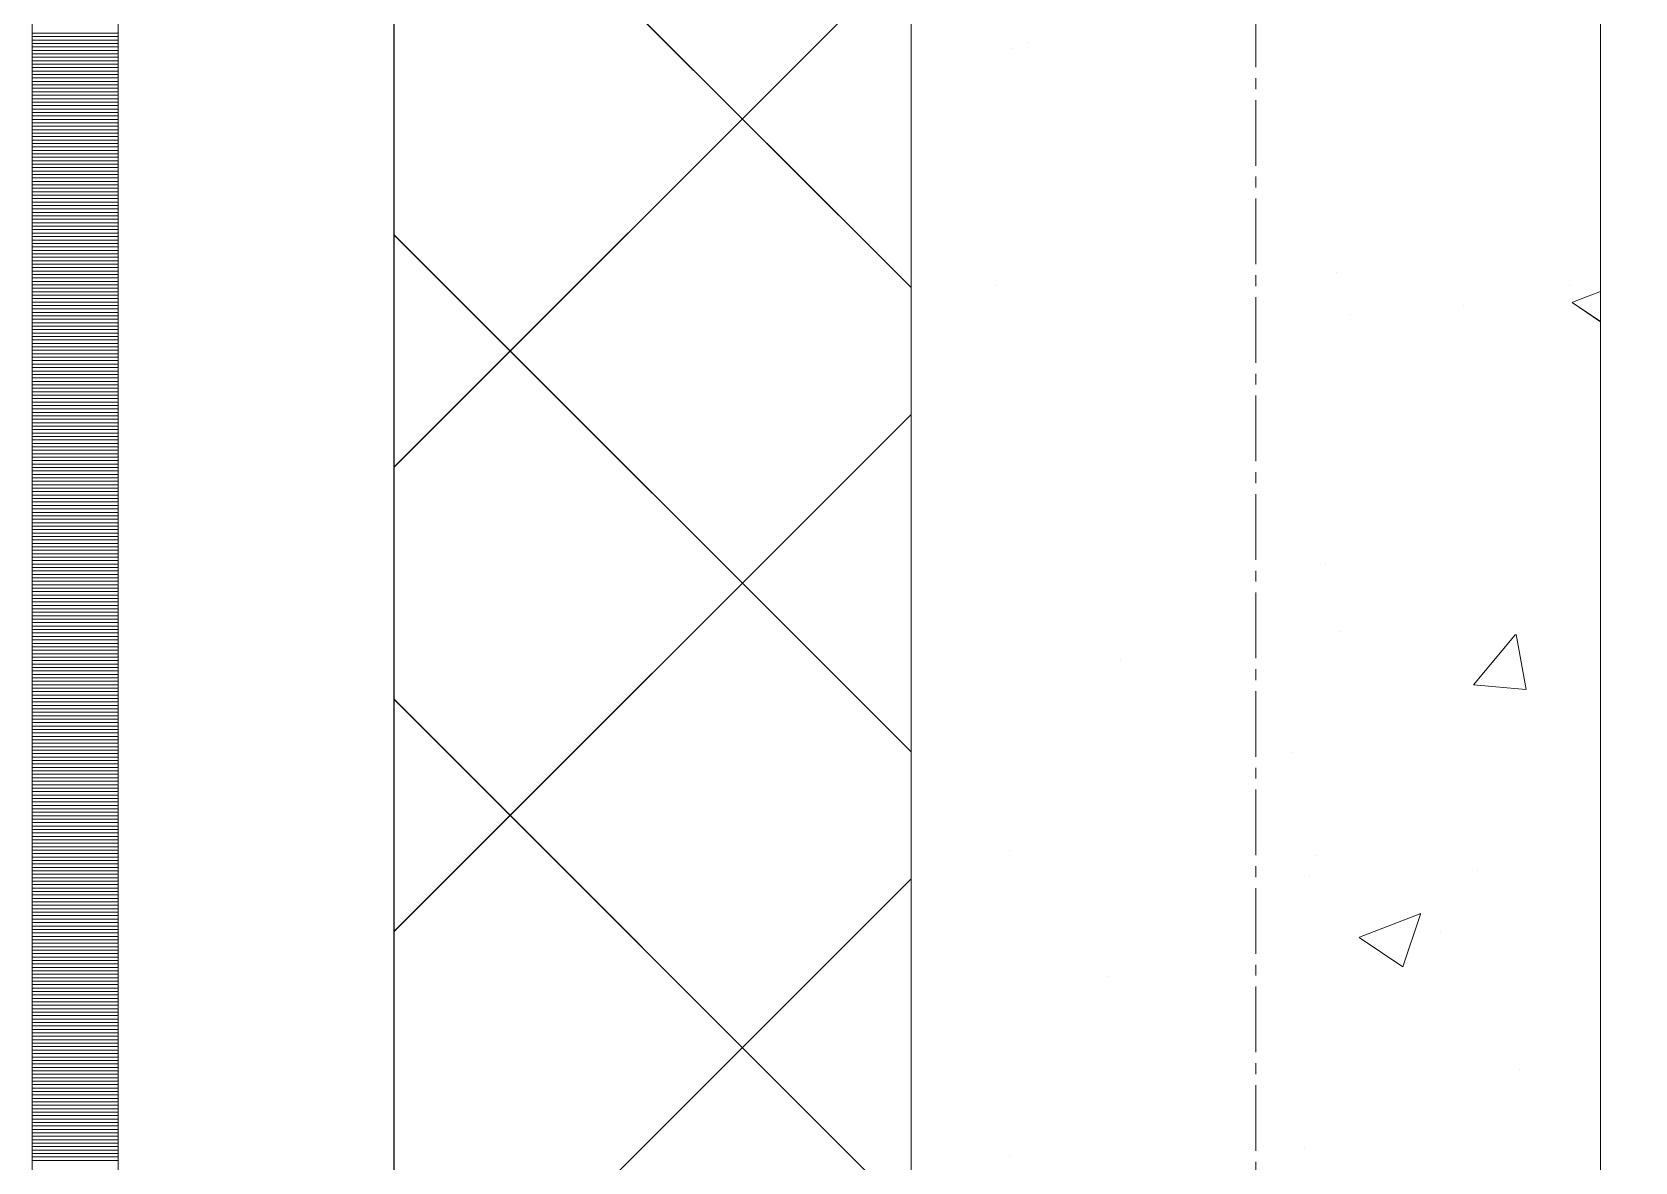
# Model space of a CAD drawing. Header units: millimetres. Extents: x 470010 to 1231400, y -134005 to 421770.
# Drawn here: x 672518.6 to 672983.6, y -59935.9 to -59608.2 of the extents above; entities that cross this region are included whole.
import ezdxf
from ezdxf.enums import TextEntityAlignment as Align

# ---------------------------------------------------------------- set-up
doc = ezdxf.new("R2010")
doc.units = ezdxf.units.MM
doc.linetypes.add('CENTER2', pattern=[28.575, 19.05, -3.175, 3.175, -3.175])
doc.linetypes.add('DASHED', pattern=[19.05, 12.7, -6.35])
doc.layers.get('Defpoints').update_dxf_attribs({"color": 140})
doc.layers.add('АР_Делит', color=120, linetype='Continuous', lineweight=0, plot=False)
for name, color, linetype, lineweight in [('АР_Стены ПЕНОблок', 52, 'Continuous', 20), ('АР_Тонкая', 254, 'Continuous', 5), ('АР_Утеплитель', 31, 'Continuous', 0), ('АР_Штриховка', 8, 'Continuous', 0)]:
    doc.layers.add(name, color=color, linetype=linetype, lineweight=lineweight)
doc.layers.add('РД_Оси_100', color=7, linetype='Continuous', lineweight=0, true_color=0x525252)
doc.styles.add('style1', font='ARIALN.TTF')

# ---------------------------------------------------------------- blocks, each defined once
blk = doc.blocks.new('СОШ_2200_АР_ОСИ_М100_28.05.24')
at = {"layer": 'АР_Делит', "color": 251, "linetype": 'DASHED', "true_color": 0x636466}
blk.add_lwpolyline([(114955, 135155), (114955, -355), (93595.036, -355), (93595.036, 13855), (94145, 13855), (94145, 68320), (66055, 68320), (66055, 13857.73), (83455, 13857.73), (83455, -355), (45245, -355), (45245, 13145), (44695, 13145), (44695, 26755), (45245, 26755), (45245, 68320), (20455, 68320), (20455, 26755), (27955, 26755), (27955, 13145), (-355, 13145), (-355, 100855)], dxfattribs=at)
at = {"layer": 'РД_Оси_100', "color": 251, "linetype": 'CENTER2', "true_color": 0x636466}
blk.add_line((0, -6155), (0, 139938.679), dxfattribs=at)
blk = doc.blocks.new('A$C9108343f')
at = {"layer": 'АР_Стены ПЕНОблок', "color": 18, "linetype": 'Continuous', "lineweight": 20, "true_color": 0x000000}
for p, q in [((7054.96, 97555), (7054.96, 21355)), ((7254.96, 21355), (7254.96, 97555))]:
    blk.add_line(p, q, dxfattribs=at)
at = {"layer": 'АР_Тонкая', "color": 18, "linetype": 'Continuous', "lineweight": 5, "true_color": 0x000000}
for p, q in [((6799.96, 97555), (6799.96, 21355)), ((6824.96, 97555), (6824.96, 21355)), ((6824.96, 21355), (6824.96, 97555)), ((6904.96, 21355), (6904.96, 97555))]:
    blk.add_line(p, q, dxfattribs=at)
at = {"layer": 'АР_Утеплитель', "color": 18, "linetype": 'Continuous', "lineweight": 0, "true_color": 0x000000}
for p, q in [((6904.96, 97555), (6904.96, 21355)), ((7054.96, 21355), (7054.96, 97555))]:
    blk.add_line(p, q, dxfattribs=at)
at = {"layer": 'АР_Штриховка', "color": 18, "linetype": 'Continuous', "lineweight": 0, "true_color": 0x000000}
for p, q in [((7054.96, 40683.98), (6904.96, 40833.98)), ((6904.96, 40631.84), (7054.96, 40781.84)), ((6799.96, 40757.75), (6824.96, 40757.75)), ((6799.96, 40756.75), (6824.96, 40756.75)), ((6799.96, 40755.75), (6824.96, 40755.75)), ((6799.96, 40754.75), (6824.96, 40754.75)), ((6799.96, 40753.75), (6824.96, 40753.75)), ((6799.96, 40752.75), (6824.96, 40752.75)), ((7084.16, 40753.44), (7084.16, 40753.44)), ((7088.8, 40755.18), (7088.8, 40755.18)), ((6799.96, 40751.75), (6824.96, 40751.75)), ((6799.96, 40750.75), (6824.96, 40750.75)), ((6799.96, 40749.75), (6824.96, 40749.75)), ((6799.96, 40748.75), (6824.96, 40748.75)), ((6799.96, 40747.75), (6824.96, 40747.75)), ((6799.96, 40746.75), (6824.96, 40746.75)), ((6799.96, 40745.75), (6824.96, 40745.75)), ((6799.96, 40744.75), (6824.96, 40744.75)), ((6799.96, 40743.75), (6824.96, 40743.75)), ((6799.96, 40742.75), (6824.96, 40742.75)), ((6799.96, 40741.75), (6824.96, 40741.75)), ((6799.96, 40740.75), (6824.96, 40740.75)), ((6799.96, 40739.75), (6824.96, 40739.75)), ((6799.96, 40738.75), (6824.96, 40738.75)), ((6799.96, 40737.75), (6824.96, 40737.75)), ((6799.96, 40736.75), (6824.96, 40736.75)), ((6799.96, 40735.75), (6824.96, 40735.75)), ((6799.96, 40734.75), (6824.96, 40734.75)), ((6799.96, 40733.75), (6824.96, 40733.75)), ((6799.96, 40732.75), (6824.96, 40732.75)), ((6799.96, 40731.75), (6824.96, 40731.75)), ((6799.96, 40730.75), (6824.96, 40730.75)), ((6799.96, 40729.75), (6824.96, 40729.75)), ((6799.96, 40728.75), (6824.96, 40728.75)), ((6799.96, 40727.75), (6824.96, 40727.75)), ((6799.96, 40726.75), (6824.96, 40726.75)), ((6799.96, 40725.75), (6824.96, 40725.75)), ((6799.96, 40724.75), (6824.96, 40724.75)), ((6799.96, 40723.75), (6824.96, 40723.75)), ((6799.96, 40722.75), (6824.96, 40722.75)), ((6799.96, 40721.75), (6824.96, 40721.75)), ((6799.96, 40720.75), (6824.96, 40720.75)), ((6799.96, 40719.75), (6824.96, 40719.75)), ((6799.96, 40718.75), (6824.96, 40718.75)), ((6799.96, 40717.75), (6824.96, 40717.75)), ((6799.96, 40716.75), (6824.96, 40716.75)), ((6799.96, 40715.75), (6824.96, 40715.75)), ((6799.96, 40714.75), (6824.96, 40714.75)), ((6799.96, 40713.75), (6824.96, 40713.75)), ((6799.96, 40712.75), (6824.96, 40712.75)), ((6799.96, 40711.75), (6824.96, 40711.75)), ((6799.96, 40710.75), (6824.96, 40710.75)), ((6799.96, 40709.75), (6824.96, 40709.75)), ((6799.96, 40708.75), (6824.96, 40708.75)), ((6799.96, 40707.75), (6824.96, 40707.75)), ((6799.96, 40706.75), (6824.96, 40706.75)), ((6799.96, 40705.75), (6824.96, 40705.75)), ((6799.96, 40704.75), (6824.96, 40704.75)), ((6799.96, 40703.75), (6824.96, 40703.75)), ((6799.96, 40702.75), (6824.96, 40702.75)), ((6799.96, 40701.75), (6824.96, 40701.75)), ((6799.96, 40700.75), (6824.96, 40700.75)), ((6799.96, 40699.75), (6824.96, 40699.75)), ((6799.96, 40698.75), (6824.96, 40698.75)), ((6799.96, 40697.75), (6824.96, 40697.75)), ((7054.96, 40549.28), (6904.96, 40699.28)), ((6799.96, 40696.75), (6824.96, 40696.75)), ((6799.96, 40695.75), (6824.96, 40695.75)), ((6799.96, 40694.75), (6824.96, 40694.75)), ((6799.96, 40693.75), (6824.96, 40693.75)), ((6799.96, 40692.75), (6824.96, 40692.75)), ((6799.96, 40691.75), (6824.96, 40691.75)), ((6799.96, 40690.75), (6824.96, 40690.75)), ((6799.96, 40689.75), (6824.96, 40689.75)), ((6799.96, 40688.75), (6824.96, 40688.75)), ((6799.96, 40687.75), (6824.96, 40687.75)), ((7178.36, 40688.3), (7178.36, 40688.3)), ((6799.96, 40686.75), (6824.96, 40686.75)), ((6799.96, 40685.75), (6824.96, 40685.75)), ((6799.96, 40684.75), (6824.96, 40684.75)), ((6799.96, 40683.75), (6824.96, 40683.75)), ((7079.5, 40684.56), (7079.5, 40684.56)), ((7245.98, 40684.49), (7245.98, 40684.49)), ((7246.82, 40679.73), (7254.96, 40682.85)), ((6799.96, 40682.75), (6824.96, 40682.75)), ((6799.96, 40681.75), (6824.96, 40681.75)), ((6799.96, 40680.75), (6824.96, 40680.75)), ((6799.96, 40679.75), (6824.96, 40679.75)), ((6799.96, 40678.75), (6824.96, 40678.75)), ((7215.09, 40678.83), (7215.09, 40678.83)), ((7246.76, 40679.59), (7254.96, 40674.06)), ((6799.96, 40677.75), (6824.96, 40677.75)), ((6799.96, 40676.75), (6824.96, 40676.75)), ((6799.96, 40675.75), (6824.96, 40675.75)), ((6799.96, 40674.75), (6824.96, 40674.75)), ((6799.96, 40673.75), (6824.96, 40673.75)), ((7182.39, 40676.11), (7182.39, 40676.11)), ((6799.96, 40672.75), (6824.96, 40672.75)), ((6799.96, 40671.75), (6824.96, 40671.75)), ((6799.96, 40670.75), (6824.96, 40670.75)), ((6799.96, 40669.75), (6824.96, 40669.75)), ((6799.96, 40668.75), (6824.96, 40668.75)), ((6799.96, 40667.75), (6824.96, 40667.75)), ((6799.96, 40666.75), (6824.96, 40666.75)), ((6799.96, 40665.75), (6824.96, 40665.75)), ((6799.96, 40664.75), (6824.96, 40664.75)), ((7181.17, 40664.55), (7181.17, 40664.55)), ((6799.96, 40663.75), (6824.96, 40663.75)), ((6799.96, 40662.75), (6824.96, 40662.75)), ((6799.96, 40661.75), (6824.96, 40661.75)), ((6799.96, 40660.75), (6824.96, 40660.75)), ((6799.96, 40659.75), (6824.96, 40659.75)), ((6799.96, 40658.75), (6824.96, 40658.75)), ((6799.96, 40657.75), (6824.96, 40657.75)), ((6799.96, 40656.75), (6824.96, 40656.75)), ((6799.96, 40655.75), (6824.96, 40655.75)), ((6799.96, 40654.75), (6824.96, 40654.75)), ((6799.96, 40653.75), (6824.96, 40653.75)), ((6799.96, 40652.75), (6824.96, 40652.75)), ((6799.96, 40651.75), (6824.96, 40651.75)), ((6799.96, 40650.75), (6824.96, 40650.75)), ((6799.96, 40649.75), (6824.96, 40649.75)), ((6799.96, 40648.75), (6824.96, 40648.75)), ((6799.96, 40647.75), (6824.96, 40647.75)), ((6799.96, 40646.75), (6824.96, 40646.75)), ((6799.96, 40645.75), (6824.96, 40645.75)), ((6904.96, 40497.14), (7054.96, 40647.14)), ((6799.96, 40644.75), (6824.96, 40644.75)), ((6799.96, 40643.75), (6824.96, 40643.75)), ((6799.96, 40642.75), (6824.96, 40642.75)), ((6799.96, 40641.75), (6824.96, 40641.75)), ((6799.96, 40640.75), (6824.96, 40640.75)), ((6799.96, 40639.75), (6824.96, 40639.75)), ((6799.96, 40638.75), (6824.96, 40638.75)), ((6799.96, 40637.75), (6824.96, 40637.75)), ((6799.96, 40636.75), (6824.96, 40636.75)), ((6799.96, 40635.75), (6824.96, 40635.75)), ((6799.96, 40634.75), (6824.96, 40634.75)), ((6799.96, 40633.75), (6824.96, 40633.75)), ((6799.96, 40632.75), (6824.96, 40632.75)), ((6799.96, 40631.75), (6824.96, 40631.75)), ((6799.96, 40630.75), (6824.96, 40630.75)), ((6799.96, 40629.75), (6824.96, 40629.75)), ((6799.96, 40628.75), (6824.96, 40628.75)), ((6799.96, 40627.75), (6824.96, 40627.75)), ((6799.96, 40626.75), (6824.96, 40626.75)), ((6799.96, 40625.75), (6824.96, 40625.75)), ((6799.96, 40624.75), (6824.96, 40624.75)), ((6799.96, 40623.75), (6824.96, 40623.75)), ((6799.96, 40622.75), (6824.96, 40622.75)), ((6799.96, 40621.75), (6824.96, 40621.75)), ((6799.96, 40620.75), (6824.96, 40620.75)), ((6799.96, 40619.75), (6824.96, 40619.75)), ((6799.96, 40618.75), (6824.96, 40618.75)), ((6799.96, 40617.75), (6824.96, 40617.75)), ((6799.96, 40616.75), (6824.96, 40616.75)), ((6799.96, 40615.75), (6824.96, 40615.75)), ((6799.96, 40614.75), (6824.96, 40614.75)), ((6799.96, 40613.75), (6824.96, 40613.75)), ((6799.96, 40612.75), (6824.96, 40612.75)), ((6799.96, 40611.75), (6824.96, 40611.75)), ((6799.96, 40610.75), (6824.96, 40610.75)), ((6799.96, 40609.75), (6824.96, 40609.75)), ((6799.96, 40608.75), (6824.96, 40608.75)), ((6799.96, 40607.75), (6824.96, 40607.75)), ((6799.96, 40606.75), (6824.96, 40606.75)), ((6799.96, 40605.75), (6824.96, 40605.75)), ((6799.96, 40604.75), (6824.96, 40604.75)), ((6799.96, 40603.75), (6824.96, 40603.75)), ((6799.96, 40602.75), (6824.96, 40602.75)), ((6799.96, 40601.75), (6824.96, 40601.75)), ((6799.96, 40600.75), (6824.96, 40600.75)), ((6799.96, 40599.75), (6824.96, 40599.75)), ((7175.27, 40603.75), (7175.27, 40603.75)), ((6799.96, 40598.75), (6824.96, 40598.75)), ((6799.96, 40597.75), (6824.96, 40597.75)), ((6799.96, 40596.75), (6824.96, 40596.75)), ((6799.96, 40595.75), (6824.96, 40595.75)), ((6799.96, 40594.75), (6824.96, 40594.75)), ((6799.96, 40593.75), (6824.96, 40593.75)), ((6799.96, 40592.75), (6824.96, 40592.75)), ((6799.96, 40591.75), (6824.96, 40591.75)), ((6799.96, 40590.75), (6824.96, 40590.75)), ((6799.96, 40589.75), (6824.96, 40589.75)), ((6799.96, 40588.75), (6824.96, 40588.75)), ((6799.96, 40587.75), (6824.96, 40587.75)), ((6799.96, 40586.75), (6824.96, 40586.75)), ((6799.96, 40585.75), (6824.96, 40585.75)), ((6799.96, 40584.75), (6824.96, 40584.75)), ((6799.96, 40583.75), (6824.96, 40583.75)), ((6799.96, 40582.75), (6824.96, 40582.75)), ((6799.96, 40581.75), (6824.96, 40581.75)), ((6799.96, 40580.75), (6824.96, 40580.75)), ((7179.16, 40584.3), (7179.16, 40584.3)), ((7218.09, 40568.67), (7230.34, 40583.27)), ((7233.45, 40567.37), (7230.51, 40583.29)), ((6799.96, 40579.75), (6824.96, 40579.75)), ((6799.96, 40578.75), (6824.96, 40578.75)), ((6799.96, 40577.75), (6824.96, 40577.75)), ((6799.96, 40576.75), (6824.96, 40576.75)), ((7115.58, 40575.93), (7115.58, 40575.93)), ((6799.96, 40575.75), (6824.96, 40575.75)), ((6799.96, 40574.75), (6824.96, 40574.75)), ((6799.96, 40573.75), (6824.96, 40573.75)), ((6799.96, 40572.75), (6824.96, 40572.75)), ((6799.96, 40571.75), (6824.96, 40571.75)), ((6799.96, 40570.75), (6824.96, 40570.75)), ((6799.96, 40569.75), (6824.96, 40569.75)), ((6799.96, 40568.75), (6824.96, 40568.75)), ((6799.96, 40567.75), (6824.96, 40567.75)), ((6799.96, 40566.75), (6824.96, 40566.75)), ((7218.09, 40568.67), (7233.27, 40567.34)), ((6799.96, 40565.75), (6824.96, 40565.75)), ((6799.96, 40564.75), (6824.96, 40564.75)), ((6799.96, 40563.75), (6824.96, 40563.75)), ((6799.96, 40562.75), (6824.96, 40562.75)), ((7054.96, 40414.57), (6904.96, 40564.57)), ((6799.96, 40561.75), (6824.96, 40561.75)), ((6799.96, 40560.75), (6824.96, 40560.75)), ((6799.96, 40559.75), (6824.96, 40559.75)), ((6799.96, 40558.75), (6824.96, 40558.75)), ((6799.96, 40557.75), (6824.96, 40557.75)), ((6799.96, 40556.75), (6824.96, 40556.75)), ((6799.96, 40555.75), (6824.96, 40555.75)), ((6799.96, 40554.75), (6824.96, 40554.75)), ((6799.96, 40553.75), (6824.96, 40553.75)), ((6799.96, 40552.75), (6824.96, 40552.75)), ((6799.96, 40551.75), (6824.96, 40551.75)), ((6799.96, 40550.75), (6824.96, 40550.75)), ((6799.96, 40549.75), (6824.96, 40549.75)), ((6799.96, 40548.75), (6824.96, 40548.75)), ((7165.63, 40549.04), (7165.63, 40549.04)), ((6799.96, 40547.75), (6824.96, 40547.75)), ((6799.96, 40546.75), (6824.96, 40546.75)), ((6799.96, 40545.75), (6824.96, 40545.75)), ((6799.96, 40544.75), (6824.96, 40544.75)), ((6799.96, 40543.75), (6824.96, 40543.75)), ((6799.96, 40542.75), (6824.96, 40542.75)), ((6799.96, 40541.75), (6824.96, 40541.75)), ((6799.96, 40540.75), (6824.96, 40540.75)), ((6799.96, 40539.75), (6824.96, 40539.75)), ((6799.96, 40538.75), (6824.96, 40538.75)), ((6799.96, 40537.75), (6824.96, 40537.75)), ((6799.96, 40536.75), (6824.96, 40536.75)), ((6799.96, 40535.75), (6824.96, 40535.75)), ((6799.96, 40534.75), (6824.96, 40534.75)), ((6799.96, 40533.75), (6824.96, 40533.75)), ((6799.96, 40532.75), (6824.96, 40532.75)), ((6799.96, 40531.75), (6824.96, 40531.75)), ((6799.96, 40530.75), (6824.96, 40530.75)), ((6799.96, 40529.75), (6824.96, 40529.75)), ((6799.96, 40528.75), (6824.96, 40528.75)), ((6799.96, 40527.75), (6824.96, 40527.75)), ((6799.96, 40526.75), (6824.96, 40526.75)), ((6799.96, 40525.75), (6824.96, 40525.75)), ((6799.96, 40524.75), (6824.96, 40524.75)), ((6799.96, 40523.75), (6824.96, 40523.75)), ((6799.96, 40522.75), (6824.96, 40522.75)), ((6799.96, 40521.75), (6824.96, 40521.75)), ((6799.96, 40520.75), (6824.96, 40520.75)), ((7083.59, 40520.65), (7083.59, 40520.65)), ((6799.96, 40519.75), (6824.96, 40519.75)), ((6799.96, 40518.75), (6824.96, 40518.75)), ((6799.96, 40517.75), (6824.96, 40517.75)), ((6799.96, 40516.75), (6824.96, 40516.75)), ((6799.96, 40515.75), (6824.96, 40515.75)), ((7172.18, 40519.19), (7172.18, 40519.19)), ((6799.96, 40514.75), (6824.96, 40514.75)), ((6799.96, 40513.75), (6824.96, 40513.75)), ((6799.96, 40512.75), (6824.96, 40512.75)), ((6799.96, 40511.75), (6824.96, 40511.75)), ((6904.96, 40362.43), (7054.96, 40512.43)), ((7170.68, 40513), (7170.68, 40513)), ((7219.18, 40514.92), (7219.18, 40514.92)), ((6799.96, 40510.75), (6824.96, 40510.75)), ((6799.96, 40509.75), (6824.96, 40509.75)), ((6799.96, 40508.75), (6824.96, 40508.75)), ((6799.96, 40507.75), (6824.96, 40507.75)), ((6799.96, 40506.75), (6824.96, 40506.75)), ((6799.96, 40505.75), (6824.96, 40505.75)), ((6799.96, 40504.75), (6824.96, 40504.75)), ((6799.96, 40503.75), (6824.96, 40503.75)), ((6799.96, 40502.75), (6824.96, 40502.75)), ((6799.96, 40501.75), (6824.96, 40501.75)), ((7185.02, 40495.54), (7202.8, 40502.36)), ((7197.6, 40486.88), (7202.75, 40502.23)), ((6799.96, 40500.75), (6824.96, 40500.75)), ((6799.96, 40499.75), (6824.96, 40499.75)), ((6799.96, 40498.75), (6824.96, 40498.75)), ((6799.96, 40497.75), (6824.96, 40497.75)), ((6799.96, 40496.75), (6824.96, 40496.75)), ((6799.96, 40495.75), (6824.96, 40495.75)), ((6799.96, 40494.75), (6824.96, 40494.75)), ((6799.96, 40493.75), (6824.96, 40493.75)), ((6799.96, 40492.75), (6824.96, 40492.75)), ((7184.96, 40495.41), (7197.59, 40486.88)), ((7208.54, 40496.79), (7208.54, 40496.79)), ((6799.96, 40491.75), (6824.96, 40491.75)), ((6799.96, 40490.75), (6824.96, 40490.75)), ((6799.96, 40489.75), (6824.96, 40489.75)), ((6799.96, 40488.75), (6824.96, 40488.75)), ((6799.96, 40487.75), (6824.96, 40487.75)), ((6799.96, 40486.75), (6824.96, 40486.75)), ((6799.96, 40485.75), (6824.96, 40485.75)), ((6799.96, 40484.75), (6824.96, 40484.75)), ((6799.96, 40483.75), (6824.96, 40483.75)), ((7112.34, 40484.12), (7112.34, 40484.12)), ((6799.96, 40482.75), (6824.96, 40482.75)), ((6799.96, 40481.75), (6824.96, 40481.75)), ((6799.96, 40480.75), (6824.96, 40480.75)), ((6799.96, 40479.75), (6824.96, 40479.75)), ((6799.96, 40478.75), (6824.96, 40478.75)), ((6799.96, 40477.75), (6824.96, 40477.75)), ((6799.96, 40476.75), (6824.96, 40476.75)), ((6799.96, 40475.75), (6824.96, 40475.75)), ((6799.96, 40474.75), (6824.96, 40474.75)), ((6799.96, 40473.75), (6824.96, 40473.75)), ((6799.96, 40472.75), (6824.96, 40472.75)), ((6799.96, 40471.75), (6824.96, 40471.75)), ((6799.96, 40470.75), (6824.96, 40470.75)), ((6799.96, 40469.75), (6824.96, 40469.75)), ((6799.96, 40468.75), (6824.96, 40468.75)), ((6799.96, 40467.75), (6824.96, 40467.75)), ((6799.96, 40466.75), (6824.96, 40466.75)), ((6799.96, 40465.75), (6824.96, 40465.75)), ((6799.96, 40464.75), (6824.96, 40464.75)), ((6799.96, 40463.75), (6824.96, 40463.75)), ((6799.96, 40462.75), (6824.96, 40462.75)), ((6799.96, 40461.75), (6824.96, 40461.75)), ((6799.96, 40460.75), (6824.96, 40460.75)), ((6799.96, 40459.75), (6824.96, 40459.75)), ((6799.96, 40458.75), (6824.96, 40458.75)), ((6799.96, 40457.75), (6824.96, 40457.75)), ((6799.96, 40456.75), (6824.96, 40456.75)), ((6799.96, 40455.75), (6824.96, 40455.75)), ((7231.54, 40457.23), (7231.54, 40457.23)), ((6799.96, 40454.75), (6824.96, 40454.75)), ((6799.96, 40453.75), (6824.96, 40453.75)), ((6799.96, 40452.75), (6824.96, 40452.75)), ((6799.96, 40451.75), (6824.96, 40451.75)), ((6799.96, 40450.75), (6824.96, 40450.75)), ((6799.96, 40449.75), (6824.96, 40449.75)), ((6799.96, 40448.75), (6824.96, 40448.75)), ((6799.96, 40447.75), (6824.96, 40447.75)), ((6799.96, 40446.75), (6824.96, 40446.75)), ((6799.96, 40445.75), (6824.96, 40445.75)), ((6799.96, 40444.75), (6824.96, 40444.75)), ((6799.96, 40443.75), (6824.96, 40443.75)), ((6799.96, 40442.75), (6824.96, 40442.75)), ((6799.96, 40441.75), (6824.96, 40441.75)), ((6799.96, 40440.75), (6824.96, 40440.75)), ((6799.96, 40439.75), (6824.96, 40439.75)), ((6799.96, 40438.75), (6824.96, 40438.75)), ((6799.96, 40437.75), (6824.96, 40437.75)), ((6799.96, 40436.75), (6824.96, 40436.75)), ((6799.96, 40435.75), (6824.96, 40435.75)), ((6799.96, 40434.75), (6824.96, 40434.75)), ((6799.96, 40433.75), (6824.96, 40433.75)), ((6799.96, 40432.75), (6824.96, 40432.75)), ((6799.96, 40431.75), (6824.96, 40431.75)), ((7083.41, 40431.8), (7083.41, 40431.8)), ((7169.1, 40434.64), (7169.1, 40434.64)), ((6799.96, 40430.75), (6824.96, 40430.75))]:
    blk.add_line(p, q, dxfattribs=at)
at = {"layer": 'РД_Оси_100'}
blk.add_blockref('СОШ_2200_АР_ОСИ_М100_28.05.24', (7154.96, 6755), dxfattribs=at)
at = {"layer": 'Defpoints', "color": 18, "true_color": 0x000000, "style": 'style1'}
for p in [(143949.34, 316089.12), (143974.98, 281639.5), (143890.4, 273244.71), (143839.99, 264276.81), (143967.75, 254892.38), (12251.96, 104178.14), (12382.58, 96023.14)]:
    blk.add_attdef('АР-ПОМЕЩЕНИЕ:НАИМЕНОВАНИЕ', text='', height=100, dxfattribs=at).set_placement(p, align=Align.MIDDLE)
at = {"layer": 'Defpoints', "color": 18, "true_color": 0x000000, "style": 'style1', "flags": 8}
for p in [(143951.3, 279099.09), (143848.34, 269251.11), (143875.33, 260094.25), (144049.74, 250824.7), (163419.28, 238153.36), (155897.46, 237965.97), (183037.2, 237965.97), (143342.94, 237876.19)]:
    blk.add_attdef('АР-ПОМЕЩЕНИЕ:НАИМЕНОВАНИЕ', text='', height=100, dxfattribs=at).set_placement(p, align=Align.MIDDLE)

msp = doc.modelspace()

# ---------------------------------------------------------------- linework, layer by layer
at = {"layer": 'АР_Стены ПЕНОблок', "color": 18, "linetype": 'Continuous', "lineweight": 20, "true_color": 0x000000}
for p, q in [((672773.57, -2811.242), (672773.57, -79011.242)), ((672973.57, -79011.242), (672973.57, -2811.242))]:
    msp.add_line(p, q, dxfattribs=at)
at = {"layer": 'АР_Тонкая', "color": 18, "linetype": 'Continuous', "lineweight": 5, "true_color": 0x000000}
for p, q in [((672518.57, -2811.242), (672518.57, -79011.242)), ((672543.57, -2811.242), (672543.57, -79011.242)), ((672543.57, -79011.242), (672543.57, -2811.242)), ((672623.57, -79011.242), (672623.57, -2811.242))]:
    msp.add_line(p, q, dxfattribs=at)
at = {"layer": 'АР_Утеплитель', "color": 18, "linetype": 'Continuous', "lineweight": 0, "true_color": 0x000000}
for p, q in [((672623.57, -2811.242), (672623.57, -79011.242)), ((672773.57, -79011.242), (672773.57, -2811.242))]:
    msp.add_line(p, q, dxfattribs=at)
at = {"layer": 'АР_Штриховка', "color": 18, "linetype": 'Continuous', "lineweight": 0, "true_color": 0x000000}
for p, q in [((672773.57, -59682.263), (672623.57, -59532.263)), ((672623.57, -59734.4), (672773.57, -59584.4)), ((672518.57, -59608.492), (672543.57, -59608.492)), ((672518.57, -59609.492), (672543.57, -59609.492)), ((672518.57, -59610.492), (672543.57, -59610.492)), ((672518.57, -59611.492), (672543.57, -59611.492)), ((672518.57, -59612.492), (672543.57, -59612.492)), ((672518.57, -59613.492), (672543.57, -59613.492)), ((672518.57, -59614.492), (672543.57, -59614.492)), ((672518.57, -59615.492), (672543.57, -59615.492)), ((672518.57, -59616.492), (672543.57, -59616.492)), ((672518.57, -59617.492), (672543.57, -59617.492)), ((672518.57, -59618.492), (672543.57, -59618.492)), ((672518.57, -59619.492), (672543.57, -59619.492)), ((672518.57, -59620.492), (672543.57, -59620.492)), ((672518.57, -59621.492), (672543.57, -59621.492)), ((672518.57, -59622.492), (672543.57, -59622.492)), ((672518.57, -59623.492), (672543.57, -59623.492)), ((672518.57, -59624.492), (672543.57, -59624.492)), ((672518.57, -59625.492), (672543.57, -59625.492)), ((672518.57, -59626.492), (672543.57, -59626.492)), ((672518.57, -59627.492), (672543.57, -59627.492)), ((672518.57, -59628.492), (672543.57, -59628.492)), ((672518.57, -59629.492), (672543.57, -59629.492)), ((672518.57, -59630.492), (672543.57, -59630.492)), ((672518.57, -59631.492), (672543.57, -59631.492)), ((672518.57, -59632.492), (672543.57, -59632.492)), ((672518.57, -59633.492), (672543.57, -59633.492)), ((672518.57, -59634.492), (672543.57, -59634.492)), ((672518.57, -59635.492), (672543.57, -59635.492)), ((672518.57, -59636.492), (672543.57, -59636.492)), ((672518.57, -59637.492), (672543.57, -59637.492)), ((672518.57, -59638.492), (672543.57, -59638.492)), ((672518.57, -59639.492), (672543.57, -59639.492)), ((672518.57, -59640.492), (672543.57, -59640.492)), ((672518.57, -59641.492), (672543.57, -59641.492)), ((672518.57, -59642.492), (672543.57, -59642.492)), ((672518.57, -59643.492), (672543.57, -59643.492)), ((672518.57, -59644.492), (672543.57, -59644.492)), ((672518.57, -59645.492), (672543.57, -59645.492)), ((672518.57, -59646.492), (672543.57, -59646.492)), ((672518.57, -59647.492), (672543.57, -59647.492)), ((672518.57, -59648.492), (672543.57, -59648.492)), ((672518.57, -59649.492), (672543.57, -59649.492)), ((672518.57, -59650.492), (672543.57, -59650.492)), ((672518.57, -59651.492), (672543.57, -59651.492)), ((672518.57, -59652.492), (672543.57, -59652.492)), ((672518.57, -59653.492), (672543.57, -59653.492)), ((672518.57, -59654.492), (672543.57, -59654.492)), ((672518.57, -59655.492), (672543.57, -59655.492)), ((672518.57, -59656.492), (672543.57, -59656.492)), ((672518.57, -59657.492), (672543.57, -59657.492)), ((672518.57, -59658.492), (672543.57, -59658.492)), ((672518.57, -59659.492), (672543.57, -59659.492)), ((672518.57, -59660.492), (672543.57, -59660.492)), ((672518.57, -59661.492), (672543.57, -59661.492)), ((672518.57, -59662.492), (672543.57, -59662.492)), ((672518.57, -59663.492), (672543.57, -59663.492)), ((672518.57, -59664.492), (672543.57, -59664.492)), ((672518.57, -59665.492), (672543.57, -59665.492)), ((672518.57, -59666.492), (672543.57, -59666.492)), ((672518.57, -59667.492), (672543.57, -59667.492)), ((672518.57, -59668.492), (672543.57, -59668.492)), ((672773.57, -59816.967), (672623.57, -59666.967)), ((672518.57, -59669.492), (672543.57, -59669.492)), ((672518.57, -59670.492), (672543.57, -59670.492)), ((672518.57, -59671.492), (672543.57, -59671.492)), ((672518.57, -59672.492), (672543.57, -59672.492)), ((672518.57, -59673.492), (672543.57, -59673.492)), ((672518.57, -59674.492), (672543.57, -59674.492)), ((672518.57, -59675.492), (672543.57, -59675.492)), ((672518.57, -59676.492), (672543.57, -59676.492)), ((672518.57, -59677.492), (672543.57, -59677.492)), ((672518.57, -59678.492), (672543.57, -59678.492)), ((672518.57, -59679.492), (672543.57, -59679.492)), ((672518.57, -59680.492), (672543.57, -59680.492)), ((672518.57, -59681.492), (672543.57, -59681.492)), ((672518.57, -59682.492), (672543.57, -59682.492)), ((672518.57, -59683.492), (672543.57, -59683.492)), ((672518.57, -59684.492), (672543.57, -59684.492)), ((672518.57, -59685.492), (672543.57, -59685.492)), ((672518.57, -59686.492), (672543.57, -59686.492)), ((672965.371, -59686.648), (672973.57, -59692.178)), ((672965.431, -59686.517), (672973.57, -59683.392)), ((672518.57, -59687.492), (672543.57, -59687.492)), ((672518.57, -59688.492), (672543.57, -59688.492)), ((672518.57, -59689.492), (672543.57, -59689.492)), ((672518.57, -59690.492), (672543.57, -59690.492)), ((672518.57, -59691.492), (672543.57, -59691.492)), ((672518.57, -59692.492), (672543.57, -59692.492)), ((672518.57, -59693.492), (672543.57, -59693.492)), ((672518.57, -59694.492), (672543.57, -59694.492)), ((672518.57, -59695.492), (672543.57, -59695.492)), ((672518.57, -59696.492), (672543.57, -59696.492)), ((672518.57, -59697.492), (672543.57, -59697.492)), ((672518.57, -59698.492), (672543.57, -59698.492)), ((672518.57, -59699.492), (672543.57, -59699.492)), ((672518.57, -59700.492), (672543.57, -59700.492)), ((672518.57, -59701.492), (672543.57, -59701.492)), ((672518.57, -59702.492), (672543.57, -59702.492)), ((672518.57, -59703.492), (672543.57, -59703.492)), ((672518.57, -59704.492), (672543.57, -59704.492)), ((672518.57, -59705.492), (672543.57, -59705.492)), ((672518.57, -59706.492), (672543.57, -59706.492)), ((672518.57, -59707.492), (672543.57, -59707.492)), ((672518.57, -59708.492), (672543.57, -59708.492)), ((672518.57, -59709.492), (672543.57, -59709.492)), ((672518.57, -59710.492), (672543.57, -59710.492)), ((672518.57, -59711.492), (672543.57, -59711.492)), ((672518.57, -59712.492), (672543.57, -59712.492)), ((672518.57, -59713.492), (672543.57, -59713.492)), ((672518.57, -59714.492), (672543.57, -59714.492)), ((672518.57, -59715.492), (672543.57, -59715.492)), ((672518.57, -59716.492), (672543.57, -59716.492)), ((672518.57, -59717.492), (672543.57, -59717.492)), ((672518.57, -59718.492), (672543.57, -59718.492)), ((672518.57, -59719.492), (672543.57, -59719.492)), ((672623.57, -59869.104), (672773.57, -59719.104)), ((672518.57, -59720.492), (672543.57, -59720.492)), ((672518.57, -59721.492), (672543.57, -59721.492)), ((672518.57, -59722.492), (672543.57, -59722.492)), ((672518.57, -59723.492), (672543.57, -59723.492)), ((672518.57, -59724.492), (672543.57, -59724.492)), ((672518.57, -59725.492), (672543.57, -59725.492)), ((672518.57, -59726.492), (672543.57, -59726.492)), ((672518.57, -59727.492), (672543.57, -59727.492)), ((672518.57, -59728.492), (672543.57, -59728.492)), ((672518.57, -59729.492), (672543.57, -59729.492)), ((672518.57, -59730.492), (672543.57, -59730.492)), ((672518.57, -59731.492), (672543.57, -59731.492)), ((672518.57, -59732.492), (672543.57, -59732.492)), ((672518.57, -59733.492), (672543.57, -59733.492)), ((672518.57, -59734.492), (672543.57, -59734.492)), ((672518.57, -59735.492), (672543.57, -59735.492)), ((672518.57, -59736.492), (672543.57, -59736.492)), ((672518.57, -59737.492), (672543.57, -59737.492)), ((672518.57, -59738.492), (672543.57, -59738.492)), ((672518.57, -59739.492), (672543.57, -59739.492)), ((672518.57, -59740.492), (672543.57, -59740.492)), ((672518.57, -59741.492), (672543.57, -59741.492)), ((672518.57, -59742.492), (672543.57, -59742.492)), ((672518.57, -59743.492), (672543.57, -59743.492)), ((672518.57, -59744.492), (672543.57, -59744.492)), ((672518.57, -59745.492), (672543.57, -59745.492)), ((672518.57, -59746.492), (672543.57, -59746.492)), ((672518.57, -59747.492), (672543.57, -59747.492)), ((672518.57, -59748.492), (672543.57, -59748.492)), ((672518.57, -59749.492), (672543.57, -59749.492)), ((672518.57, -59750.492), (672543.57, -59750.492)), ((672518.57, -59751.492), (672543.57, -59751.492)), ((672518.57, -59752.492), (672543.57, -59752.492)), ((672518.57, -59753.492), (672543.57, -59753.492)), ((672518.57, -59754.492), (672543.57, -59754.492)), ((672518.57, -59755.492), (672543.57, -59755.492)), ((672518.57, -59756.492), (672543.57, -59756.492)), ((672518.57, -59757.492), (672543.57, -59757.492)), ((672518.57, -59758.492), (672543.57, -59758.492)), ((672518.57, -59759.492), (672543.57, -59759.492)), ((672518.57, -59760.492), (672543.57, -59760.492)), ((672518.57, -59761.492), (672543.57, -59761.492)), ((672518.57, -59762.492), (672543.57, -59762.492)), ((672518.57, -59763.492), (672543.57, -59763.492)), ((672518.57, -59764.492), (672543.57, -59764.492)), ((672518.57, -59765.492), (672543.57, -59765.492)), ((672518.57, -59766.492), (672543.57, -59766.492)), ((672518.57, -59767.492), (672543.57, -59767.492)), ((672518.57, -59768.492), (672543.57, -59768.492)), ((672518.57, -59769.492), (672543.57, -59769.492)), ((672518.57, -59770.492), (672543.57, -59770.492)), ((672518.57, -59771.492), (672543.57, -59771.492)), ((672518.57, -59772.492), (672543.57, -59772.492)), ((672518.57, -59773.492), (672543.57, -59773.492)), ((672518.57, -59774.492), (672543.57, -59774.492)), ((672518.57, -59775.492), (672543.57, -59775.492)), ((672518.57, -59776.492), (672543.57, -59776.492)), ((672518.57, -59777.492), (672543.57, -59777.492)), ((672518.57, -59778.492), (672543.57, -59778.492)), ((672518.57, -59779.492), (672543.57, -59779.492)), ((672518.57, -59780.492), (672543.57, -59780.492)), ((672518.57, -59781.492), (672543.57, -59781.492)), ((672518.57, -59782.492), (672543.57, -59782.492)), ((672518.57, -59783.492), (672543.57, -59783.492)), ((672518.57, -59784.492), (672543.57, -59784.492)), ((672936.704, -59797.57), (672948.949, -59782.977)), ((672952.058, -59798.871), (672949.121, -59782.949)), ((672518.57, -59785.492), (672543.57, -59785.492)), ((672518.57, -59786.492), (672543.57, -59786.492)), ((672518.57, -59787.492), (672543.57, -59787.492)), ((672518.57, -59788.492), (672543.57, -59788.492)), ((672518.57, -59789.492), (672543.57, -59789.492)), ((672518.57, -59790.492), (672543.57, -59790.492)), ((672518.57, -59791.492), (672543.57, -59791.492)), ((672518.57, -59792.492), (672543.57, -59792.492)), ((672518.57, -59793.492), (672543.57, -59793.492)), ((672518.57, -59794.492), (672543.57, -59794.492)), ((672518.57, -59795.492), (672543.57, -59795.492)), ((672518.57, -59796.492), (672543.57, -59796.492)), ((672518.57, -59797.492), (672543.57, -59797.492)), ((672518.57, -59798.492), (672543.57, -59798.492)), ((672936.704, -59797.574), (672951.886, -59798.902)), ((672518.57, -59799.492), (672543.57, -59799.492)), ((672518.57, -59800.492), (672543.57, -59800.492)), ((672518.57, -59801.492), (672543.57, -59801.492)), ((672518.57, -59802.492), (672543.57, -59802.492)), ((672518.57, -59803.492), (672543.57, -59803.492)), ((672773.57, -59951.671), (672623.57, -59801.671)), ((672518.57, -59804.492), (672543.57, -59804.492)), ((672518.57, -59805.492), (672543.57, -59805.492)), ((672518.57, -59806.492), (672543.57, -59806.492)), ((672518.57, -59807.492), (672543.57, -59807.492)), ((672518.57, -59808.492), (672543.57, -59808.492)), ((672518.57, -59809.492), (672543.57, -59809.492)), ((672518.57, -59810.492), (672543.57, -59810.492)), ((672518.57, -59811.492), (672543.57, -59811.492)), ((672518.57, -59812.492), (672543.57, -59812.492)), ((672518.57, -59813.492), (672543.57, -59813.492)), ((672518.57, -59814.492), (672543.57, -59814.492)), ((672518.57, -59815.492), (672543.57, -59815.492)), ((672518.57, -59816.492), (672543.57, -59816.492)), ((672518.57, -59817.492), (672543.57, -59817.492)), ((672518.57, -59818.492), (672543.57, -59818.492)), ((672518.57, -59819.492), (672543.57, -59819.492)), ((672518.57, -59820.492), (672543.57, -59820.492)), ((672518.57, -59821.492), (672543.57, -59821.492)), ((672518.57, -59822.492), (672543.57, -59822.492)), ((672518.57, -59823.492), (672543.57, -59823.492)), ((672518.57, -59824.492), (672543.57, -59824.492)), ((672518.57, -59825.492), (672543.57, -59825.492)), ((672518.57, -59826.492), (672543.57, -59826.492)), ((672518.57, -59827.492), (672543.57, -59827.492)), ((672518.57, -59828.492), (672543.57, -59828.492)), ((672518.57, -59829.492), (672543.57, -59829.492)), ((672518.57, -59830.492), (672543.57, -59830.492)), ((672518.57, -59831.492), (672543.57, -59831.492)), ((672518.57, -59832.492), (672543.57, -59832.492)), ((672518.57, -59833.492), (672543.57, -59833.492)), ((672518.57, -59834.492), (672543.57, -59834.492)), ((672518.57, -59835.492), (672543.57, -59835.492)), ((672518.57, -59836.492), (672543.57, -59836.492)), ((672518.57, -59837.492), (672543.57, -59837.492)), ((672518.57, -59838.492), (672543.57, -59838.492)), ((672518.57, -59839.492), (672543.57, -59839.492)), ((672518.57, -59840.492), (672543.57, -59840.492)), ((672518.57, -59841.492), (672543.57, -59841.492)), ((672518.57, -59842.492), (672543.57, -59842.492)), ((672518.57, -59843.492), (672543.57, -59843.492)), ((672518.57, -59844.492), (672543.57, -59844.492)), ((672518.57, -59845.492), (672543.57, -59845.492)), ((672518.57, -59846.492), (672543.57, -59846.492)), ((672518.57, -59847.492), (672543.57, -59847.492)), ((672518.57, -59848.492), (672543.57, -59848.492)), ((672518.57, -59849.492), (672543.57, -59849.492)), ((672518.57, -59850.492), (672543.57, -59850.492)), ((672518.57, -59851.492), (672543.57, -59851.492)), ((672518.57, -59852.492), (672543.57, -59852.492)), ((672518.57, -59853.492), (672543.57, -59853.492)), ((672518.57, -59854.492), (672543.57, -59854.492)), ((672623.57, -60003.808), (672773.57, -59853.808)), ((672518.57, -59855.492), (672543.57, -59855.492)), ((672518.57, -59856.492), (672543.57, -59856.492)), ((672518.57, -59857.492), (672543.57, -59857.492)), ((672518.57, -59858.492), (672543.57, -59858.492)), ((672518.57, -59859.492), (672543.57, -59859.492)), ((672518.57, -59860.492), (672543.57, -59860.492)), ((672518.57, -59861.492), (672543.57, -59861.492)), ((672518.57, -59862.492), (672543.57, -59862.492)), ((672518.57, -59863.492), (672543.57, -59863.492)), ((672903.628, -59870.705), (672921.413, -59863.878)), ((672916.215, -59879.362), (672921.365, -59864.013)), ((672518.57, -59864.492), (672543.57, -59864.492)), ((672518.57, -59865.492), (672543.57, -59865.492)), ((672518.57, -59866.492), (672543.57, -59866.492)), ((672518.57, -59867.492), (672543.57, -59867.492)), ((672518.57, -59868.492), (672543.57, -59868.492)), ((672518.57, -59869.492), (672543.57, -59869.492)), ((672518.57, -59870.492), (672543.57, -59870.492)), ((672518.57, -59871.492), (672543.57, -59871.492)), ((672518.57, -59872.492), (672543.57, -59872.492)), ((672903.569, -59870.836), (672916.204, -59879.358)), ((672518.57, -59873.492), (672543.57, -59873.492)), ((672518.57, -59874.492), (672543.57, -59874.492)), ((672518.57, -59875.492), (672543.57, -59875.492)), ((672518.57, -59876.492), (672543.57, -59876.492)), ((672518.57, -59877.492), (672543.57, -59877.492)), ((672518.57, -59878.492), (672543.57, -59878.492)), ((672518.57, -59879.492), (672543.57, -59879.492)), ((672518.57, -59880.492), (672543.57, -59880.492)), ((672518.57, -59881.492), (672543.57, -59881.492)), ((672518.57, -59882.492), (672543.57, -59882.492)), ((672518.57, -59883.492), (672543.57, -59883.492)), ((672518.57, -59884.492), (672543.57, -59884.492)), ((672518.57, -59885.492), (672543.57, -59885.492)), ((672518.57, -59886.492), (672543.57, -59886.492)), ((672518.57, -59887.492), (672543.57, -59887.492)), ((672518.57, -59888.492), (672543.57, -59888.492)), ((672518.57, -59889.492), (672543.57, -59889.492)), ((672518.57, -59890.492), (672543.57, -59890.492)), ((672518.57, -59891.492), (672543.57, -59891.492)), ((672518.57, -59892.492), (672543.57, -59892.492)), ((672518.57, -59893.492), (672543.57, -59893.492)), ((672518.57, -59894.492), (672543.57, -59894.492)), ((672518.57, -59895.492), (672543.57, -59895.492)), ((672518.57, -59896.492), (672543.57, -59896.492)), ((672518.57, -59897.492), (672543.57, -59897.492)), ((672518.57, -59898.492), (672543.57, -59898.492)), ((672518.57, -59899.492), (672543.57, -59899.492)), ((672518.57, -59900.492), (672543.57, -59900.492)), ((672518.57, -59901.492), (672543.57, -59901.492)), ((672518.57, -59902.492), (672543.57, -59902.492)), ((672518.57, -59903.492), (672543.57, -59903.492)), ((672518.57, -59904.492), (672543.57, -59904.492)), ((672518.57, -59905.492), (672543.57, -59905.492)), ((672518.57, -59906.492), (672543.57, -59906.492)), ((672518.57, -59907.492), (672543.57, -59907.492)), ((672518.57, -59908.492), (672543.57, -59908.492)), ((672518.57, -59909.492), (672543.57, -59909.492)), ((672518.57, -59910.492), (672543.57, -59910.492)), ((672518.57, -59911.492), (672543.57, -59911.492)), ((672518.57, -59912.492), (672543.57, -59912.492)), ((672518.57, -59913.492), (672543.57, -59913.492)), ((672518.57, -59914.492), (672543.57, -59914.492)), ((672518.57, -59915.492), (672543.57, -59915.492)), ((672518.57, -59916.492), (672543.57, -59916.492)), ((672518.57, -59917.492), (672543.57, -59917.492)), ((672518.57, -59918.492), (672543.57, -59918.492)), ((672518.57, -59919.492), (672543.57, -59919.492)), ((672518.57, -59920.492), (672543.57, -59920.492)), ((672518.57, -59921.492), (672543.57, -59921.492)), ((672518.57, -59922.492), (672543.57, -59922.492)), ((672518.57, -59923.492), (672543.57, -59923.492)), ((672518.57, -59924.492), (672543.57, -59924.492)), ((672518.57, -59925.492), (672543.57, -59925.492)), ((672518.57, -59926.492), (672543.57, -59926.492)), ((672518.57, -59927.492), (672543.57, -59927.492)), ((672518.57, -59928.492), (672543.57, -59928.492)), ((672518.57, -59929.492), (672543.57, -59929.492)), ((672518.57, -59930.492), (672543.57, -59930.492)), ((672518.57, -59931.492), (672543.57, -59931.492)), ((672518.57, -59932.492), (672543.57, -59932.492)), ((672518.57, -59933.492), (672543.57, -59933.492)), ((672518.57, -59934.492), (672543.57, -59934.492)), ((672518.57, -59935.492), (672543.57, -59935.492))]:
    msp.add_line(p, q, dxfattribs=at)

# ---------------------------------------------------------------- block references
msp.add_blockref('A$C9108343f', (665718.612, -100366.242))
at = {"layer": 'РД_Оси_100'}
msp.add_blockref('СОШ_2200_АР_ОСИ_М100_28.05.24', (672873.57, -93611.242), dxfattribs=at)

doc.saveas('drawing.dxf')
